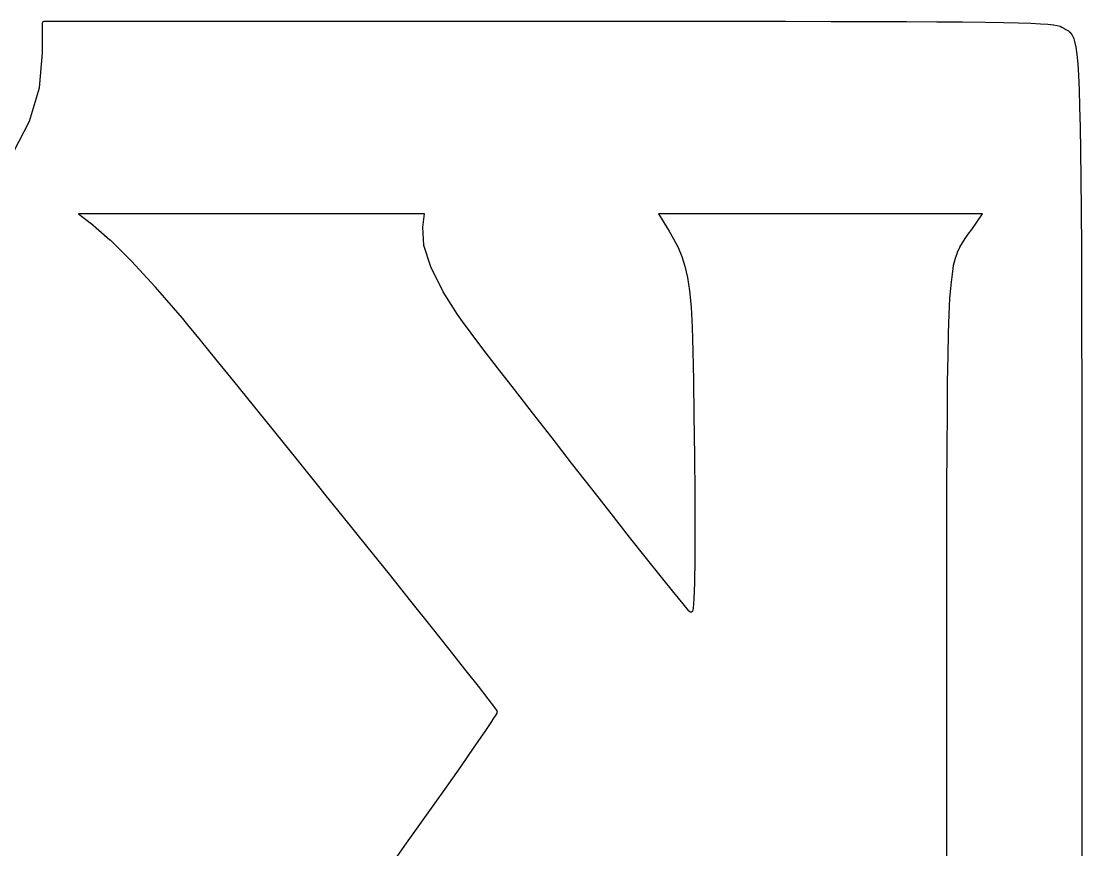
# Model space of a CAD drawing. Extents: x 10 to 287, y -200 to -10.
# Drawn here: x 110.023 to 113.432, y -60.852 to -58.187 of the extents above; entities that cross this region are included whole.
import ezdxf

# ---------------------------------------------------------------- set-up
doc = ezdxf.new("R2010")
doc.units = 0
doc.layers.add('BLACK', color=7, linetype='CONTINUOUS')

msp = doc.modelspace()

# ---------------------------------------------------------------- linework, layer by layer
at = {"layer": 'BLACK', "linetype": 'CONTINUOUS'}
for p, q in [((110.091, -58.1923), (110.093, -58.1887)), ((110.091, -58.2888), (110.091, -58.1923)), ((110.093, -58.1887), (110.096, -58.1873)), ((110.096, -58.1873), (111.717, -58.1873)), ((111.717, -58.1873), (111.928, -58.1873)), ((111.928, -58.1873), (112.132, -58.1873)), ((111.928, -58.1873), (111.928, -58.1873)), ((112.132, -58.1873), (112.132, -58.1873)), ((112.132, -58.1873), (112.316, -58.1874)), ((112.316, -58.1874), (112.316, -58.1874)), ((112.316, -58.1874), (112.48, -58.1876)), ((112.48, -58.1876), (112.48, -58.1876)), ((112.48, -58.1876), (112.48, -58.1876)), ((112.48, -58.1876), (112.626, -58.1878)), ((112.626, -58.1878), (112.626, -58.1878)), ((112.626, -58.1878), (112.626, -58.1878)), ((112.626, -58.1878), (112.755, -58.1882)), ((112.755, -58.1882), (112.755, -58.1882)), ((112.755, -58.1882), (112.755, -58.1882)), ((112.755, -58.1882), (112.868, -58.1886)), ((112.868, -58.1886), (112.868, -58.1886)), ((112.868, -58.1886), (112.868, -58.1886)), ((112.868, -58.1886), (112.966, -58.1891)), ((112.966, -58.1891), (112.966, -58.1891)), ((112.966, -58.1891), (112.966, -58.1891)), ((112.966, -58.1891), (113.049, -58.1898)), ((113.049, -58.1898), (113.049, -58.1898)), ((113.049, -58.1898), (113.049, -58.1898)), ((113.049, -58.1898), (113.121, -58.1906)), ((113.121, -58.1906), (113.121, -58.1906)), ((113.121, -58.1906), (113.121, -58.1906)), ((113.121, -58.1906), (113.18, -58.1915)), ((113.18, -58.1915), (113.18, -58.1915)), ((113.18, -58.1915), (113.18, -58.1915)), ((113.18, -58.1915), (113.229, -58.1926)), ((113.229, -58.1926), (113.229, -58.1926)), ((113.229, -58.1926), (113.229, -58.1926)), ((113.229, -58.1926), (113.268, -58.1939)), ((113.268, -58.1939), (113.268, -58.1939)), ((113.268, -58.1939), (113.268, -58.1939)), ((113.268, -58.1939), (113.299, -58.1954)), ((113.299, -58.1954), (113.299, -58.1954)), ((113.299, -58.1954), (113.299, -58.1954)), ((113.299, -58.1954), (113.323, -58.197)), ((113.323, -58.197), (113.323, -58.1971)), ((113.323, -58.1971), (113.323, -58.197)), ((113.323, -58.197), (113.34, -58.1989)), ((113.34, -58.1989), (113.341, -58.199)), ((113.341, -58.199), (113.341, -58.1989)), ((113.341, -58.1989), (113.353, -58.201)), ((113.353, -58.201), (113.353, -58.2012)), ((113.353, -58.2012), (113.353, -58.2012)), ((113.353, -58.2012), (113.362, -58.2035)), ((113.362, -58.2035), (113.362, -58.2038)), ((113.362, -58.2038), (113.362, -58.2038)), ((113.362, -58.2038), (113.368, -58.2064)), ((113.368, -58.2064), (113.368, -58.2066)), ((113.368, -58.2066), (113.368, -58.2066)), ((113.368, -58.2066), (113.374, -58.2101)), ((113.374, -58.2101), (113.381, -58.2135)), ((113.381, -58.2135), (113.381, -58.2136)), ((113.381, -58.2136), (113.381, -58.2136)), ((113.381, -58.2136), (113.387, -58.2171)), ((113.387, -58.2171), (113.387, -58.2174)), ((113.387, -58.2174), (113.388, -58.2176)), ((113.388, -58.2176), (113.393, -58.222)), ((113.393, -58.222), (113.393, -58.2225)), ((113.393, -58.2225), (113.394, -58.2228)), ((113.394, -58.2228), (113.399, -58.2291)), ((113.399, -58.2291), (113.399, -58.2296)), ((113.399, -58.2296), (113.4, -58.2299)), ((113.4, -58.2299), (113.404, -58.239)), ((113.404, -58.239), (113.404, -58.2394)), ((113.404, -58.2394), (113.405, -58.2398)), ((113.405, -58.2398), (113.409, -58.2526)), ((113.409, -58.2526), (113.409, -58.2529)), ((113.409, -58.2529), (113.409, -58.2531)), ((113.409, -58.2531), (113.413, -58.2706)), ((110.081, -58.402), (110.091, -58.2888)), ((113.413, -58.2706), (113.413, -58.2708)), ((113.413, -58.2708), (113.413, -58.271)), ((113.413, -58.271), (113.416, -58.2941)), ((113.416, -58.2941), (113.416, -58.2942)), ((113.416, -58.2942), (113.416, -58.2943)), ((113.416, -58.2943), (113.419, -58.3241)), ((113.419, -58.3241), (113.419, -58.3241)), ((113.419, -58.3241), (113.419, -58.3242)), ((113.419, -58.3242), (113.421, -58.3614)), ((113.421, -58.3614), (113.421, -58.3615)), ((113.421, -58.3615), (113.421, -58.3615)), ((113.421, -58.3615), (113.424, -58.4072)), ((110.049, -58.5087), (110.081, -58.402)), ((113.424, -58.4072), (113.424, -58.4072)), ((113.424, -58.4072), (113.424, -58.4073)), ((113.424, -58.4073), (113.425, -58.4624)), ((113.425, -58.4624), (113.425, -58.4624)), ((113.425, -58.4624), (113.425, -58.4624)), ((113.425, -58.4624), (113.427, -58.5278)), ((109.999, -58.6069), (110.049, -58.5087)), ((113.427, -58.5278), (113.427, -58.5278)), ((113.427, -58.5278), (113.427, -58.5279)), ((113.427, -58.5279), (113.428, -58.6046)), ((113.428, -58.6046), (113.428, -58.6046)), ((113.428, -58.6046), (113.428, -58.6046)), ((113.428, -58.6046), (113.429, -58.6935)), ((113.429, -58.6935), (113.429, -58.6935)), ((113.429, -58.6935), (113.429, -58.6935)), ((113.429, -58.6935), (113.43, -58.7956)), ((111.319, -58.8069), (110.207, -58.8071)), ((110.207, -58.8071), (110.235, -58.8288)), ((111.314, -58.8493), (111.319, -58.8069)), ((113.113, -58.8069), (112.071, -58.8069)), ((112.071, -58.8069), (112.105, -58.8624)), ((113.078, -58.8568), (113.113, -58.8069)), ((113.43, -58.7956), (113.43, -58.7956)), ((113.43, -58.7956), (113.43, -58.7956)), ((113.43, -58.7956), (113.43, -58.8018)), ((113.43, -58.8018), (113.431, -58.9118)), ((110.235, -58.8288), (110.235, -58.8288)), ((110.235, -58.8288), (110.235, -58.8288)), ((110.235, -58.8288), (110.244, -58.8362)), ((110.244, -58.8362), (110.244, -58.8363)), ((110.244, -58.8363), (110.245, -58.8363)), ((110.245, -58.8363), (110.307, -58.8907)), ((111.314, -58.8497), (111.314, -58.8493)), ((111.314, -58.8501), (111.314, -58.8497)), ((111.317, -58.9075), (111.314, -58.8501)), ((112.105, -58.8624), (112.105, -58.8624)), ((112.105, -58.8624), (112.105, -58.8624)), ((112.105, -58.8624), (112.119, -58.8875)), ((113.057, -58.8865), (113.067, -58.8726)), ((113.067, -58.8726), (113.078, -58.8568)), ((110.307, -58.8907), (110.308, -58.8908)), ((110.308, -58.8908), (110.308, -58.8909)), ((110.308, -58.8909), (110.377, -58.9587)), ((111.317, -58.9081), (111.317, -58.9075)), ((111.317, -58.9087), (111.317, -58.9081)), ((111.339, -58.977), (111.317, -58.9087)), ((112.119, -58.8875), (112.119, -58.8876)), ((112.119, -58.8876), (112.119, -58.8877)), ((112.119, -58.8877), (112.134, -58.9153)), ((112.134, -58.9153), (112.134, -58.9155)), ((112.134, -58.9155), (112.134, -58.9156)), ((112.134, -58.9156), (112.146, -58.9437)), ((113.032, -58.9303), (113.04, -58.9146)), ((113.04, -58.9142), (113.048, -58.9003)), ((113.04, -58.9144), (113.04, -58.9142)), ((113.04, -58.9146), (113.04, -58.9144)), ((113.048, -58.9), (113.057, -58.8866)), ((113.048, -58.9002), (113.048, -58.9)), ((113.048, -58.9003), (113.048, -58.9002)), ((113.057, -58.8866), (113.057, -58.8865)), ((113.057, -58.8866), (113.057, -58.8866)), ((113.431, -58.9118), (113.431, -58.9118)), ((113.431, -58.9118), (113.431, -58.9118)), ((113.431, -58.9118), (113.431, -59.043)), ((112.146, -58.9437), (112.146, -58.944)), ((112.146, -58.944), (112.146, -58.9442)), ((112.146, -58.9442), (112.156, -58.975)), ((113.02, -58.9725), (113.026, -58.9498)), ((113.026, -58.9494), (113.032, -58.9308)), ((113.026, -58.9496), (113.026, -58.9494)), ((113.026, -58.9498), (113.026, -58.9496)), ((113.032, -58.9306), (113.032, -58.9303)), ((113.032, -58.9308), (113.032, -58.9306)), ((110.377, -58.9587), (110.377, -58.9588)), ((110.377, -58.9588), (110.377, -58.9589)), ((110.377, -58.9589), (110.453, -59.0421)), ((111.339, -58.9773), (111.339, -58.977)), ((111.339, -58.9777), (111.339, -58.9773)), ((111.379, -59.0575), (111.339, -58.9777)), ((112.156, -58.975), (112.156, -58.9753)), ((112.156, -58.9753), (112.156, -58.9755)), ((112.156, -58.9755), (112.164, -59.0113)), ((113.016, -59.0009), (113.02, -58.9729)), ((113.02, -58.9727), (113.02, -58.9725)), ((113.02, -58.9729), (113.02, -58.9727)), ((112.164, -59.0113), (112.164, -59.0115)), ((112.164, -59.0115), (112.164, -59.0116)), ((112.164, -59.0116), (112.171, -59.0546)), ((113.012, -59.0357), (113.016, -59.0012)), ((113.016, -59.001), (113.016, -59.0009)), ((113.016, -59.0012), (113.016, -59.001)), ((110.453, -59.0421), (110.453, -59.0422)), ((110.453, -59.0422), (110.453, -59.0423)), ((110.453, -59.0423), (110.54, -59.1429)), ((113.008, -59.0781), (113.012, -59.0359)), ((113.012, -59.0358), (113.012, -59.0357)), ((113.012, -59.0359), (113.012, -59.0358)), ((113.431, -59.043), (113.431, -59.043)), ((113.431, -59.043), (113.431, -59.043)), ((113.431, -59.043), (113.431, -59.1902)), ((111.379, -59.0576), (111.379, -59.0575)), ((111.379, -59.0579), (111.379, -59.0576)), ((111.425, -59.1302), (111.379, -59.0579)), ((112.171, -59.0546), (112.171, -59.0547)), ((112.171, -59.0547), (112.171, -59.0548)), ((112.171, -59.0548), (112.176, -59.1071)), ((113.006, -59.1293), (113.008, -59.0782)), ((113.008, -59.0782), (113.008, -59.0781)), ((113.008, -59.0782), (113.008, -59.0782)), ((112.176, -59.1071), (112.176, -59.1072)), ((112.176, -59.1072), (112.176, -59.1073)), ((112.176, -59.1073), (112.179, -59.1711)), ((110.54, -59.1429), (110.54, -59.143)), ((110.54, -59.143), (110.54, -59.143)), ((110.54, -59.143), (110.557, -59.1637)), ((111.425, -59.1304), (111.425, -59.1302)), ((111.425, -59.1302), (111.425, -59.1302)), ((111.441, -59.1531), (111.425, -59.1304)), ((111.469, -59.1907), (111.441, -59.1531)), ((111.441, -59.1531), (111.441, -59.1531)), ((111.441, -59.1531), (111.441, -59.1531)), ((113.003, -59.1906), (113.006, -59.1294)), ((113.006, -59.1294), (113.006, -59.1293)), ((113.006, -59.1294), (113.006, -59.1294)), ((110.557, -59.1637), (110.557, -59.1637)), ((110.557, -59.1637), (110.557, -59.1637)), ((110.557, -59.1637), (110.598, -59.2132)), ((112.179, -59.1711), (112.179, -59.1712)), ((112.179, -59.1712), (112.179, -59.1712)), ((112.179, -59.1712), (112.182, -59.2489)), ((110.598, -59.2132), (110.598, -59.2132)), ((110.598, -59.2132), (110.598, -59.2132)), ((110.598, -59.2132), (110.647, -59.2742)), ((111.507, -59.241), (111.469, -59.1907)), ((111.469, -59.1907), (111.469, -59.1907)), ((111.469, -59.1907), (111.469, -59.1907)), ((113.002, -59.263), (113.003, -59.1906)), ((113.003, -59.1906), (113.003, -59.1906)), ((113.003, -59.1906), (113.003, -59.1906)), ((113.431, -59.1902), (113.431, -59.1902)), ((113.431, -59.1902), (113.431, -59.1902)), ((113.431, -59.1902), (113.432, -59.3543)), ((111.507, -59.2411), (111.507, -59.241)), ((111.554, -59.302), (111.507, -59.2411)), ((111.507, -59.2411), (111.507, -59.2411)), ((112.182, -59.2489), (112.182, -59.2489)), ((112.182, -59.2489), (112.182, -59.2489)), ((112.182, -59.2489), (112.184, -59.3425)), ((110.647, -59.2742), (110.647, -59.2742)), ((110.647, -59.2742), (110.647, -59.2742)), ((110.647, -59.2742), (110.705, -59.3447)), ((113, -59.3479), (113.002, -59.2631)), ((113.002, -59.2631), (113.002, -59.263)), ((113.002, -59.263), (113.002, -59.263)), ((111.608, -59.3715), (111.554, -59.302)), ((111.554, -59.302), (111.554, -59.302)), ((111.554, -59.302), (111.554, -59.302)), ((110.705, -59.3447), (110.705, -59.3447)), ((110.705, -59.3447), (110.705, -59.3448)), ((110.705, -59.3448), (110.768, -59.4233)), ((112.184, -59.3425), (112.184, -59.3425)), ((112.184, -59.3425), (112.184, -59.3425)), ((112.184, -59.3425), (112.185, -59.4543)), ((113, -59.4464), (113, -59.3479)), ((113, -59.3479), (113, -59.3479)), ((113, -59.3479), (113, -59.3479)), ((113.432, -59.3543), (113.432, -59.3543)), ((113.432, -59.3543), (113.432, -59.3543)), ((113.432, -59.3543), (113.432, -59.5363)), ((111.666, -59.4473), (111.608, -59.3715)), ((111.608, -59.3715), (111.608, -59.3715)), ((111.608, -59.3715), (111.608, -59.3715)), ((110.768, -59.4233), (110.768, -59.4233)), ((110.768, -59.4233), (110.768, -59.4233)), ((110.768, -59.4233), (110.837, -59.5081)), ((111.729, -59.5272), (111.666, -59.4473)), ((111.666, -59.4473), (111.666, -59.4473)), ((111.666, -59.4473), (111.666, -59.4473)), ((112.185, -59.4543), (112.185, -59.4543)), ((112.185, -59.4543), (112.185, -59.4543)), ((112.185, -59.4543), (112.187, -59.5864)), ((112.999, -59.5596), (113, -59.4464)), ((113, -59.4464), (113, -59.4464)), ((113, -59.4464), (113, -59.4464)), ((110.837, -59.5081), (110.837, -59.5081)), ((110.837, -59.5081), (110.837, -59.5081)), ((110.837, -59.5081), (110.909, -59.5974)), ((111.729, -59.5273), (111.729, -59.5272)), ((111.729, -59.5272), (111.729, -59.5272)), ((111.792, -59.6093), (111.729, -59.5273)), ((112.998, -59.6889), (112.999, -59.5597)), ((112.999, -59.5597), (112.999, -59.5596)), ((112.999, -59.5597), (112.999, -59.5597)), ((113.432, -59.5363), (113.432, -59.5364)), ((113.432, -59.5364), (113.432, -59.7372)), ((110.909, -59.5974), (110.909, -59.5974)), ((110.909, -59.5974), (110.909, -59.5974)), ((110.909, -59.5974), (110.983, -59.6896)), ((112.187, -59.5864), (112.187, -59.5864)), ((112.187, -59.5864), (112.187, -59.5864)), ((112.187, -59.5864), (112.188, -59.7064)), ((111.857, -59.6913), (111.792, -59.6093)), ((111.792, -59.6093), (111.792, -59.6093)), ((111.792, -59.6093), (111.792, -59.6093)), ((110.983, -59.6896), (110.983, -59.6896)), ((110.983, -59.6896), (110.983, -59.6896)), ((110.983, -59.6896), (110.998, -59.7086)), ((111.919, -59.771), (111.857, -59.6913)), ((111.857, -59.6913), (111.857, -59.6913)), ((111.857, -59.6913), (111.857, -59.6913)), ((112.998, -59.8353), (112.998, -59.6889)), ((112.998, -59.6889), (112.998, -59.6889)), ((112.998, -59.6889), (112.998, -59.6889)), ((110.998, -59.7086), (111.058, -59.7829)), ((112.188, -59.7064), (112.188, -59.7064)), ((112.188, -59.7064), (112.188, -59.7064)), ((112.188, -59.7064), (112.188, -59.823)), ((113.432, -59.7372), (113.432, -59.7372)), ((113.432, -59.7372), (113.432, -59.9577)), ((111.058, -59.7829), (111.058, -59.7829)), ((111.058, -59.7829), (111.058, -59.7829)), ((111.058, -59.7829), (111.133, -59.8757)), ((111.978, -59.8464), (111.919, -59.771)), ((111.919, -59.771), (111.919, -59.771)), ((111.919, -59.771), (111.919, -59.771)), ((112.188, -59.823), (112.188, -59.8231)), ((112.188, -59.8231), (112.188, -59.8231)), ((112.188, -59.8231), (112.188, -59.9185)), ((112.998, -59.8353), (112.998, -59.8353)), ((112.998, -59.8353), (112.998, -59.8353)), ((112.998, -60.0001), (112.998, -59.8353)), ((112.033, -59.9153), (111.978, -59.8464)), ((111.978, -59.8464), (111.978, -59.8464)), ((111.978, -59.8464), (111.978, -59.8464)), ((111.133, -59.8757), (111.133, -59.8757)), ((111.133, -59.8757), (111.133, -59.8757)), ((111.133, -59.8757), (111.205, -59.9663)), ((112.081, -59.9756), (112.033, -59.9153)), ((112.033, -59.9153), (112.033, -59.9153)), ((112.033, -59.9153), (112.033, -59.9153)), ((112.188, -59.9186), (112.187, -59.9926)), ((112.188, -59.9185), (112.188, -59.9186)), ((112.188, -59.9186), (112.188, -59.9186)), ((111.205, -59.9663), (111.205, -59.9663)), ((111.205, -59.9663), (111.205, -59.9663)), ((111.205, -59.9663), (111.274, -60.0529)), ((113.432, -59.9577), (113.432, -59.9577)), ((113.432, -59.9577), (113.432, -60.199)), ((112.12, -60.025), (112.081, -59.9756)), ((112.081, -59.9756), (112.081, -59.9756)), ((112.081, -59.9756), (112.081, -59.9756)), ((112.187, -59.9927), (112.185, -60.045)), ((112.187, -59.9926), (112.187, -59.9927)), ((112.187, -59.9927), (112.187, -59.9927)), ((112.998, -60.1844), (112.998, -60.0001)), ((112.998, -60.0001), (112.998, -60.0001)), ((112.15, -60.0616), (112.12, -60.025)), ((112.12, -60.025), (112.12, -60.025)), ((112.12, -60.025), (112.12, -60.025)), ((111.274, -60.0529), (111.274, -60.0529)), ((111.274, -60.0529), (111.274, -60.0529)), ((111.274, -60.0529), (111.339, -60.1338)), ((112.168, -60.0831), (112.15, -60.0616)), ((112.15, -60.0616), (112.15, -60.0616)), ((112.15, -60.0616), (112.15, -60.0616)), ((112.185, -60.0452), (112.183, -60.0755)), ((112.185, -60.045), (112.185, -60.0451)), ((112.185, -60.0451), (112.185, -60.0452)), ((112.168, -60.0833), (112.168, -60.0831)), ((112.168, -60.0831), (112.168, -60.0831)), ((112.172, -60.0866), (112.168, -60.0833)), ((112.173, -60.0871), (112.172, -60.0866)), ((112.174, -60.0879), (112.173, -60.0871)), ((112.175, -60.0882), (112.174, -60.0878)), ((112.174, -60.0878), (112.174, -60.0879)), ((112.176, -60.0877), (112.175, -60.0882)), ((112.177, -60.0877), (112.176, -60.0877)), ((112.178, -60.0871), (112.177, -60.0877)), ((112.179, -60.0868), (112.178, -60.0871)), ((112.18, -60.0848), (112.179, -60.0857)), ((112.179, -60.0857), (112.179, -60.0868)), ((112.183, -60.0768), (112.18, -60.0848)), ((112.183, -60.0755), (112.183, -60.0761)), ((112.183, -60.0761), (112.183, -60.0768)), ((111.339, -60.1338), (111.339, -60.1338)), ((111.339, -60.1338), (111.339, -60.1338)), ((111.339, -60.1338), (111.397, -60.2074)), ((111.397, -60.2074), (111.397, -60.2074)), ((111.397, -60.2074), (111.397, -60.2074)), ((111.397, -60.2074), (111.448, -60.2719)), ((112.998, -60.3895), (112.998, -60.1844)), ((112.998, -60.1844), (112.998, -60.1844)), ((113.432, -60.199), (113.432, -60.199)), ((113.432, -60.199), (113.432, -60.4619)), ((111.448, -60.2719), (111.448, -60.2719)), ((111.448, -60.2719), (111.448, -60.2719)), ((111.448, -60.2719), (111.491, -60.3257)), ((111.491, -60.3257), (111.491, -60.3257)), ((111.491, -60.3257), (111.491, -60.3258)), ((111.491, -60.3258), (111.523, -60.3671)), ((111.523, -60.3671), (111.523, -60.3671)), ((111.523, -60.3671), (111.523, -60.3671)), ((111.523, -60.3671), (111.544, -60.3943)), ((111.55, -60.4154), (111.537, -60.436)), ((111.544, -60.3943), (111.544, -60.3944)), ((111.544, -60.3944), (111.544, -60.3945)), ((111.544, -60.3945), (111.552, -60.4058)), ((111.551, -60.4147), (111.55, -60.415)), ((111.55, -60.415), (111.55, -60.4154)), ((111.552, -60.4106), (111.551, -60.4147)), ((111.552, -60.4058), (111.552, -60.4064)), ((111.552, -60.4064), (111.553, -60.4068)), ((111.553, -60.4068), (111.552, -60.4082)), ((111.552, -60.4082), (111.553, -60.4095)), ((111.553, -60.4095), (111.552, -60.41)), ((111.552, -60.41), (111.552, -60.4106)), ((112.998, -60.5121), (112.998, -60.3895)), ((112.998, -60.3895), (112.998, -60.3895)), ((111.537, -60.4361), (111.513, -60.4723)), ((111.537, -60.436), (111.537, -60.436)), ((111.537, -60.436), (111.537, -60.4361)), ((111.513, -60.4724), (111.478, -60.5227)), ((111.513, -60.4723), (111.513, -60.4724)), ((111.513, -60.4724), (111.513, -60.4724)), ((113.432, -60.4619), (113.432, -60.504)), ((112.998, -60.7291), (112.998, -60.5121)), ((113.432, -60.504), (113.432, -60.7647)), ((111.478, -60.5227), (111.435, -60.5854)), ((111.478, -60.5227), (111.478, -60.5227)), ((111.478, -60.5227), (111.478, -60.5227)), ((111.435, -60.5854), (111.383, -60.6588)), ((111.435, -60.5854), (111.435, -60.5854)), ((111.435, -60.5854), (111.435, -60.5854)), ((111.383, -60.6588), (111.324, -60.7414)), ((111.383, -60.6588), (111.383, -60.6588)), ((111.383, -60.6588), (111.383, -60.6588)), ((111.324, -60.7414), (111.26, -60.8315)), ((111.324, -60.7414), (111.324, -60.7414)), ((111.324, -60.7414), (111.324, -60.7414)), ((112.998, -60.9246), (112.998, -60.7291)), ((113.432, -60.7647), (113.432, -61.0038)), ((111.26, -60.8315), (111.192, -60.9275)), ((111.26, -60.8315), (111.26, -60.8315)), ((111.26, -60.8315), (111.26, -60.8315))]:
    msp.add_line(p, q, dxfattribs=at)

doc.saveas('drawing.dxf')
